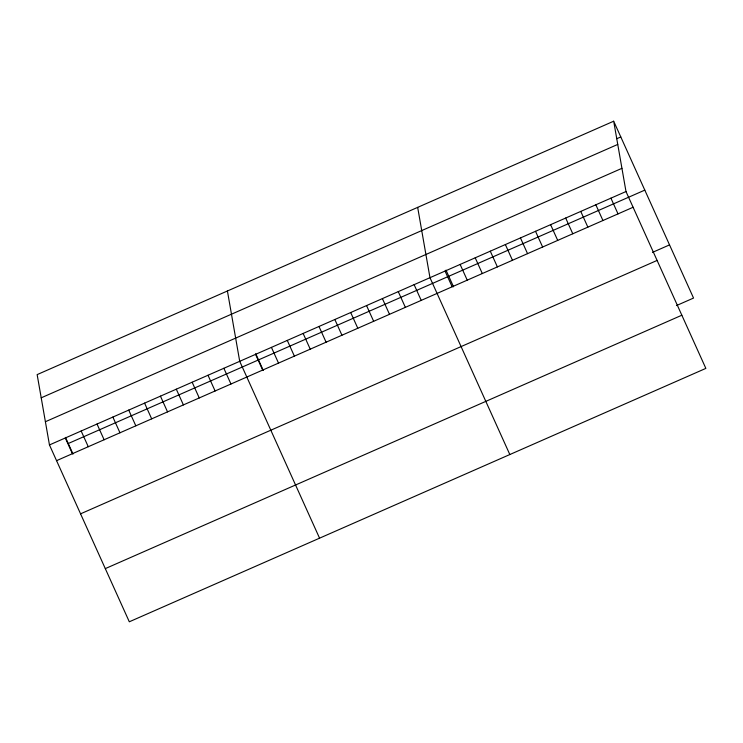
<?xml version="1.0" encoding="UTF-8"?>
<svg xmlns="http://www.w3.org/2000/svg" width="743" height="743" viewBox="0 0 743 743"><rect width="100%" height="100%" fill="white"/><g stroke="black" fill="none" stroke-linecap="round" stroke-linejoin="round"><path stroke-width="1.11" d="M613.69 121.211L37.15 374.611L49.456 444.936L129.31 621.789L705.85 368.389L625.996 191.536L613.69 121.211L693.544 298.064L676.455 305.577M616.774 138.709L620.795 136.944M41.209 397.821L617.758 144.421M45.397 421.727L621.937 168.327M49.456 444.936L625.996 191.536M68.263 443.515L644.803 190.115M56.561 460.66L633.101 207.26M652.447 252.406L669.536 244.893M80.56 513.831L657.109 260.431M105.302 568.618L681.842 315.218M610.922 198.158L618.018 213.891M595.84 204.789L602.945 220.522M580.757 211.411L587.862 227.144M565.683 218.043L572.788 233.776M550.6 224.665L557.705 240.398M535.527 231.296L542.631 247.029M520.444 237.927L527.549 253.651M505.37 244.549L512.466 260.282M490.287 251.18L497.392 266.913M475.214 257.802L482.309 273.535M460.131 264.434L467.236 280.167M446.004 270.136L453.536 286.807M445.048 271.065L452.153 286.789M509.828 454.54L429.974 277.687L417.668 207.371M414.12 284.653L421.225 300.386M398.267 291.627L405.362 307.361M382.404 298.593L389.508 314.326M366.55 305.559L373.655 321.292M350.696 312.534L357.801 328.267M334.842 319.499L341.947 335.232M318.988 326.465L326.093 342.198M303.135 333.44L310.24 349.164M287.281 340.405L294.386 356.138M271.427 347.371L278.523 363.104M255.75 353.761L263.273 370.432M255.564 354.346L262.669 370.07M319.564 538.164L239.71 361.312L227.414 290.996M223.857 368.277L230.962 384.01M208.003 375.252L215.108 390.976M192.149 382.218L199.254 397.951M176.295 389.183L183.4 404.916M160.442 396.149L167.537 411.882M144.588 403.124L151.683 418.857M128.725 410.09L135.83 425.823M112.871 417.055L119.976 432.788M97.017 424.03L104.122 439.763M81.163 430.996L88.268 446.729M65.486 437.386L73.018 454.047M65.31 437.961L72.415 453.694"/></g></svg>
